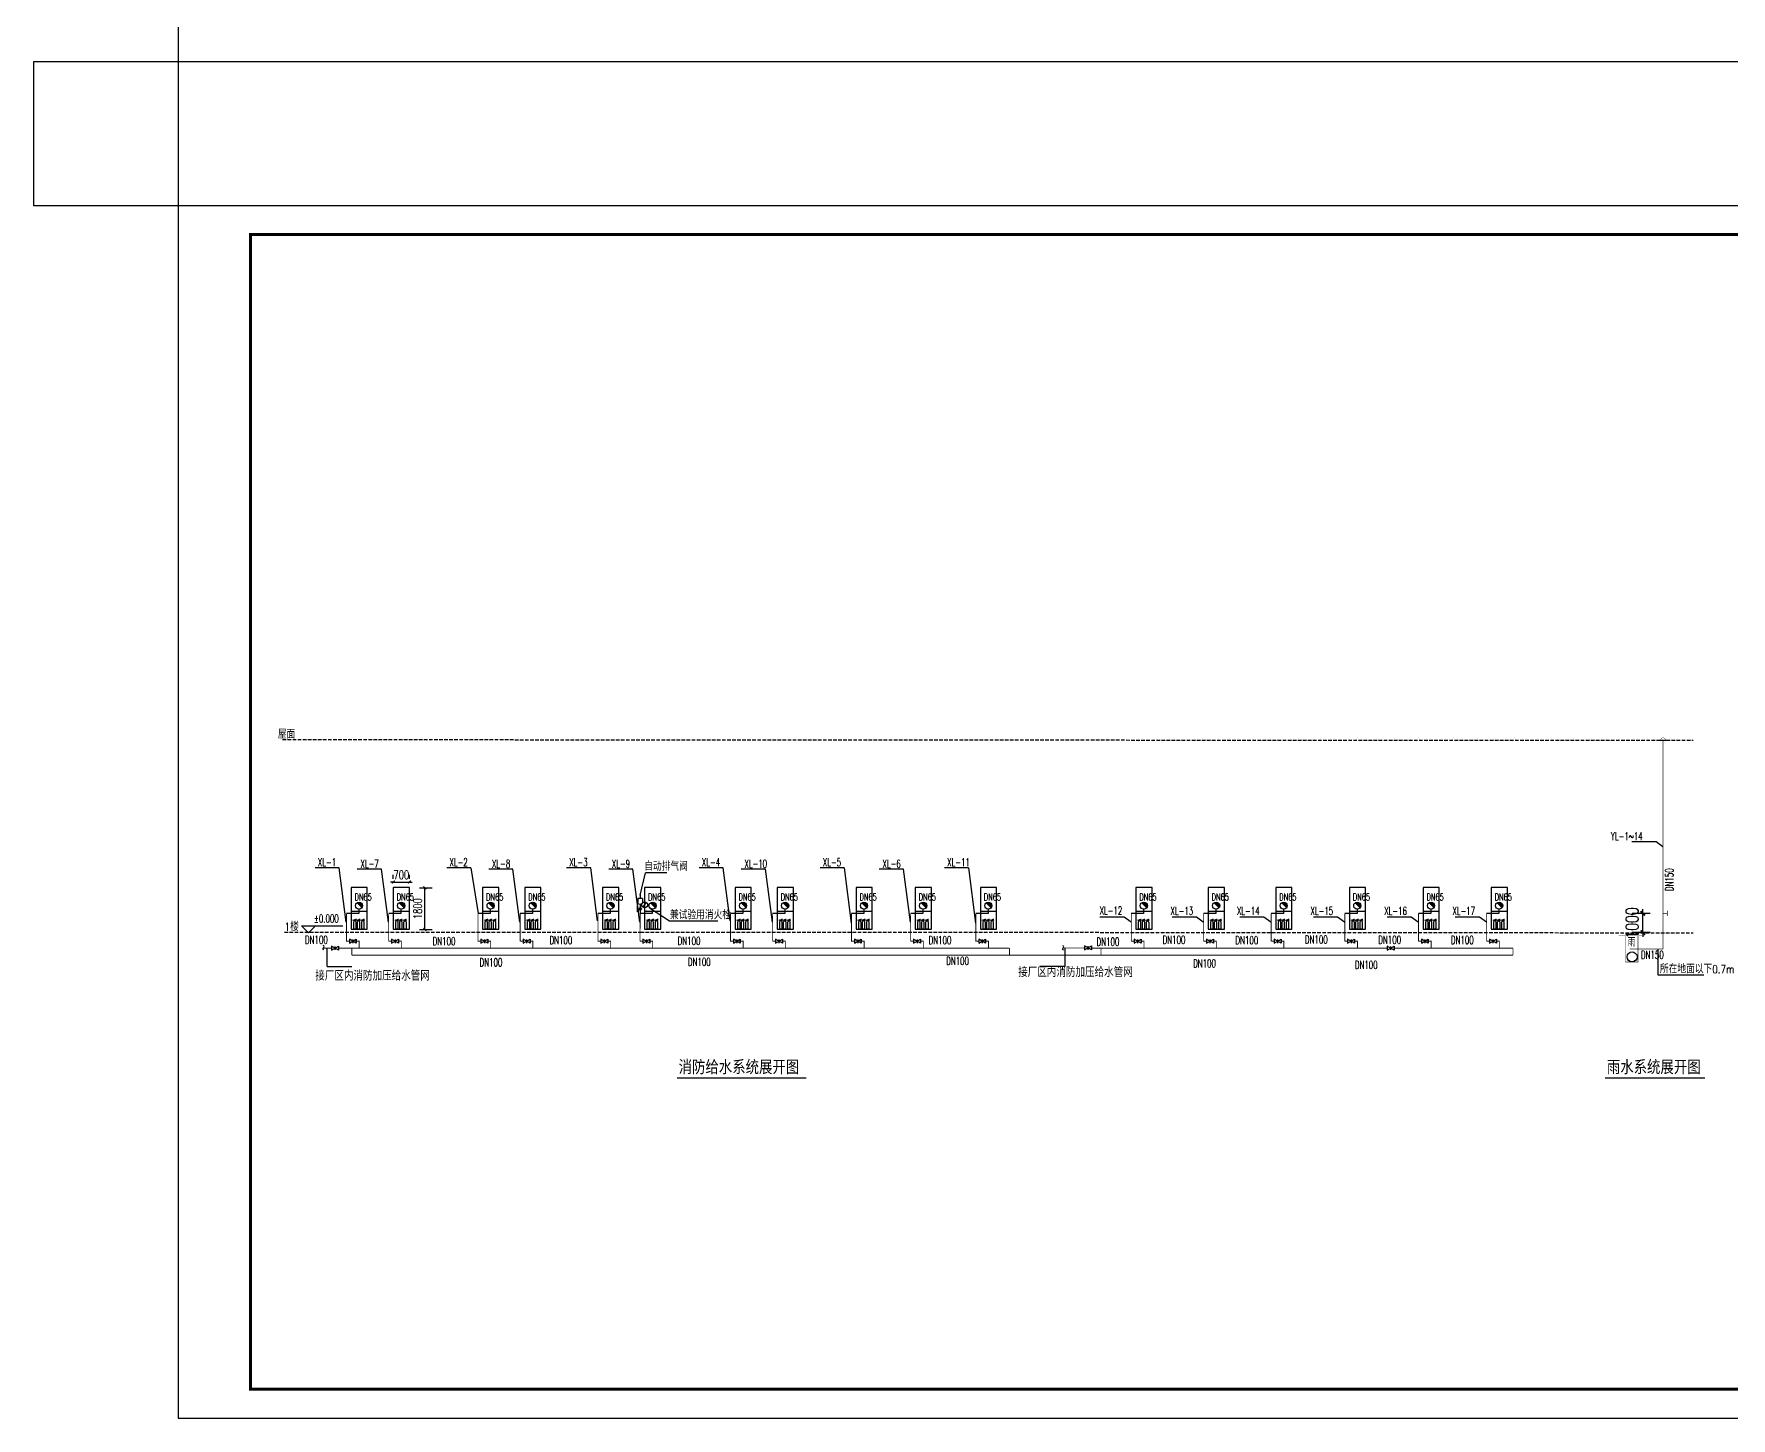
# Model space of a CAD drawing. Extents: x -191212 to 1245715665, y -234495 to 250873.
# Drawn here: x 148538 to 207337, y -109567 to -61617 of the extents above; entities that cross this region are included whole.
import ezdxf
from ezdxf.enums import TextEntityAlignment as Align

# ---------------------------------------------------------------- set-up
doc = ezdxf.new("R2010")
doc.units = 0
doc.header["$LTSCALE"] = 500
doc.linetypes.add('ACAD_ISO06W100', pattern=[37.5, 24, -3, 0.5, -3, 0.5, -3, 0.5, -3])
doc.linetypes.add('DASH', pattern=[0.35, 0.25, -0.1])
doc.layers.get('0').update_dxf_attribs({"linetype": 'CONTINUOUS'})
doc.layers.get('Defpoints').update_dxf_attribs({"linetype": 'CONTINUOUS'})
for name, color, linetype in [('AXIS', 3, 'CONTINUOUS'), ('DIM_SYMB', 3, 'CONTINUOUS'), ('DIM_消防', 3, 'CONTINUOUS'), ('DIM_给水', 3, 'CONTINUOUS'), ('EQUIP_污水', 7, 'CONTINUOUS'), ('EQUIP_给水', 7, 'CONTINUOUS'), ('EQUIP_雨水', 7, 'CONTINUOUS'), ('GPSCOMMON', 7, 'CONTINUOUS'), ('HY_PMGX_X', 5, 'ACAD_ISO06W100'), ('PIPE-消防', 1, 'TG_X'), ('PIPE-雨水', 4, 'TG_Y'), ('PUB_TEXT', 7, 'CONTINUOUS'), ('PUB_TITLE', 4, 'CONTINUOUS'), ('TEXT_雨水', 7, 'CONTINUOUS'), ('TWT', 7, 'CONTINUOUS'), ('TWT_DIM', 3, 'CONTINUOUS'), ('TWT_ELEV', 3, 'CONTINUOUS'), ('TWT_LEAD', 3, 'CONTINUOUS'), ('TWT_TEXT', 7, 'CONTINUOUS'), ('TWT_TITLE', 7, 'CONTINUOUS'), ('VALVE_消防', 7, 'CONTINUOUS'), ('VPIPE_DIM', 3, 'CONTINUOUS')]:
    doc.layers.add(name, color=color, linetype=linetype)
doc.styles.add('-黑体', font='simhei.ttf', dxfattribs={"width": 0.8})
doc.styles.add('_HZTXT', font='txt.shx', dxfattribs={"width": 0.8, "bigfont": 'hztxt.shx'})
doc.styles.add('_TCH_DIM', font='SIMPLEX', dxfattribs={"bigfont": 'GBCBIG'})
doc.styles.add('_TCH_DIM_T3', font='SIMPLEX', dxfattribs={"width": 0.705882, "bigfont": 'GBCBIG'})
doc.styles.add('_TWT_DIM', font='SIMPLEX', dxfattribs={"width": 0.8, "height": 3.5, "bigfont": 'HZTXT'})
doc.styles.add('_TWT_DIM_ELE', font='SIMPLEX', dxfattribs={"width": 0.8, "height": 3.5, "bigfont": 'HZTXT'})
doc.styles.add('_TWT_PIPEDN', font='SIMPLEX', dxfattribs={"width": 0.8, "height": 3.5, "bigfont": 'HZTXT'})
doc.styles.add('_TWT_SERIAL', font='COMPLEX', dxfattribs={"width": 0.8, "height": 3.5, "bigfont": 'HZTXT'})
doc.styles.add('gpsxw', font='romand.shx', dxfattribs={"width": 0.7, "bigfont": 'shzfs.shx'})
doc.styles.get("Standard").update_dxf_attribs({"font": 'tssdeng.shx', "width": 0.7, "bigfont": 'hztxt.shx'})
doc.styles.add('TG_LINETYPE', font='SIMPLEX', dxfattribs={"width": 0.8, "height": 3, "bigfont": 'HZTXT'})
doc.linetypes.add('TG_X', pattern='A,2,-0.3,["X",TG_LINETYPE,S=0.1,R=0,X=-0.23,Y=-0.15],0', length=2.3)
doc.linetypes.add('TG_Y', pattern='A,2,-0.3,["Y",TG_LINETYPE,S=0.1,R=0,X=-0.23,Y=-0.15],0', length=2.3)
doc.dimstyles.new('_TCH_ARCH&&200', dxfattribs={"dimtxt": 510, "dimasz": 200, "dimexe": 500, "dimexo": 600, "dimgap": 200, "dimtad": 1, "dimdec": 0, "dimzin": 0, "dimdsep": 46, "dimtxsty": '_TCH_DIM_T3', "dimblk": 'ARCHTICK', "dimcen": 0.09, "dimclrt": 225, "dimazin": 2, "dimtfac": 1, "dimtdec": 0, "dimtix": 1, "dimtmove": 2, "dimatfit": 3, "dimfxl": 1, "dimtolj": 1, "dimtzin": 0, "dimarcsym": 0})
doc.dimstyles.new('_TWT_ARCH&&100', dxfattribs={"dimtxt": 297.5, "dimasz": 100, "dimexe": 250, "dimexo": 300, "dimgap": 100, "dimtad": 1, "dimdec": 0, "dimzin": 0, "dimdsep": 46, "dimtxsty": '_TCH_DIM_T3', "dimblk": 'ARCHTICK', "dimcen": 0.09, "dimclrt": 7, "dimazin": 2, "dimtfac": 1, "dimtdec": 0, "dimtix": 1, "dimtmove": 2, "dimatfit": 3, "dimfxl": 1, "dimtolj": 1, "dimtzin": 0, "dimarcsym": 0})
doc.dimstyles.new('_TWT_ARCH&&150', dxfattribs={"dimtxt": 446.25, "dimasz": 150, "dimexe": 375, "dimexo": 450, "dimgap": 150, "dimtad": 1, "dimdec": 0, "dimzin": 0, "dimdsep": 46, "dimtxsty": '_TCH_DIM_T3', "dimblk": 'ARCHTICK', "dimcen": 0.09, "dimclrt": 7, "dimazin": 2, "dimtfac": 1, "dimtdec": 0, "dimtix": 1, "dimtmove": 2, "dimatfit": 3, "dimfxl": 1, "dimtolj": 1, "dimtzin": 0, "dimarcsym": 0})

# ---------------------------------------------------------------- blocks, each defined once
blk = doc.blocks.new('$TwtSys$00000145')
blk.add_line((-150, 0), (150, 0))
at = {"const_width": 15}
blk.add_lwpolyline([(-99, 0, -1), (101, 0)], format="xyb", dxfattribs=at)
blk = doc.blocks.new('$TwtSys$00000132')
at = {"elevation": 0}
blk.add_lwpolyline([(7, -101, -0.575183), (0, 0, 0.604745), (-11, 101, 16.924828)], format="xyb", dxfattribs=at)
blk = doc.blocks.new('A$C15C232B9')
at = {"layer": 'GPSCOMMON'}
for p, q in [((54, 400), (54, 382)), ((89, 400), (89, 381))]:
    blk.add_line(p, q, dxfattribs=at)
blk.add_lwpolyline([(0, 433), (46, 424), (46, 417), (0, 407)], close=True, dxfattribs=at)
blk.add_lwpolyline([(7, 319), (7, 0), (136, 0), (136, 319)], dxfattribs=at)
blk.add_circle((71, 419), 25.8, dxfattribs=at)
for centre, radius, start, end in [((71, 319), 64.6, 0, 180), ((114, 388), 72.3, 59.92238, 128.43085), ((132, 376), 76.9, 75.93672, 124.93058), ((121, 527), 104, 256.22973, 291.44014), ((111, 491), 77.5, 261.4149, 308.26165)]:
    blk.add_arc(centre, radius, start, end, dxfattribs=at)
blk = doc.blocks.new('A$C3DC44B63')
at = {"const_width": 150, "elevation": 10700}
blk.add_lwpolyline([(594, 1068, 1), (488, 1174, 0), (487, 1174)], format="xyb", dxfattribs=at)
blk.add_circle((541, 1121, 10700), 154)
at = {"layer": 'GPSCOMMON'}
blk.add_line((198, 881, 42252), (898, 881, 42252), dxfattribs=at)
at = {"layer": 'GPSCOMMON', "elevation": 42252}
blk.add_lwpolyline([(198, 101), (898, 101), (898, 1901), (198, 1901)], close=True, dxfattribs=at)
at = {"layer": 'HY_PMGX_X', "color": 1, "ltscale": 0.05}
for p, q in [((530, 780), (0, 780)), ((530, 978), (530, 780))]:
    blk.add_line(p, q, dxfattribs=at)
at = {"layer": 'GPSCOMMON', "xscale": 0.8999999999068677, "yscale": 0.8999999999068677, "zscale": 0.8999999999068677}
for p in [(292, 113), (456, 113), (643, 113)]:
    blk.add_blockref('A$C15C232B9', p, dxfattribs=at)
at = {"layer": 'GPSCOMMON', "color": 3, "style": 'gpsxw', "width": 0.7}
blk.add_text('DN65', height=300, dxfattribs=at).set_placement((721, 1343, 41452), align=Align.CENTER)
blk = doc.blocks.new('_ArchTick')
at = {"color": 0, "linetype": 'ByBlock', "const_width": 0.4}
blk.add_lwpolyline([(-0.5, -0.5), (0.5, 0.5)], dxfattribs=at)
blk = doc.blocks.new('*D200')
at = {"layer": 'AXIS', "color": 0, "lineweight": -2}
for p, q in [((278888, 52433), (283788, 52433)), ((283288, 44433), (283288, 52433)), ((278888, 44433), (283788, 44433))]:
    blk.add_line(p, q, dxfattribs=at)
at = {"layer": 'Defpoints', "color": 0}
for p in [(278288, 52433), (283288, 52433), (278288, 44433), (161594, -91199), (162081, -91199), (161594, -92639)]:
    blk.add_point(p, dxfattribs=at)
at = {"layer": 'TWT_DIM', "color": 0, "lineweight": -2}
for p, q in [((161894, -91199), (162331, -91199)), ((162081, -92639), (162081, -91199)), ((161894, -92639), (162331, -92639))]:
    blk.add_line(p, q, dxfattribs=at)
at = {"layer": 'AXIS', "color": 0, "lineweight": -2, "xscale": 200, "yscale": 200, "zscale": 200}
for p, rotation in [((283288, 52433), 90), ((283288, 44433), 270)]:
    blk.add_blockref('_ArchTick', p, dxfattribs=dict(at, rotation=rotation))
at = {"layer": 'TWT_DIM', "color": 0, "lineweight": -2, "xscale": 100, "yscale": 100, "zscale": 100}
for p, rotation in [((162081, -91199), 90), ((162081, -92639), 270)]:
    blk.add_blockref('_ArchTick', p, dxfattribs=dict(at, rotation=rotation))
at = {"layer": 'AXIS', "color": 7, "insert": (282833, 48433), "char_height": 510, "attachment_point": 5, "rotation": 90, "style": '_TCH_DIM_T3'}
blk.add_mtext('\\A1;8000', dxfattribs=at)
at = {"layer": 'TWT_DIM', "color": 7, "insert": (161833, -91919), "char_height": 297.5, "attachment_point": 5, "rotation": 90, "style": '_TCH_DIM_T3'}
blk.add_mtext('\\A1;1800', dxfattribs=at)
blk = doc.blocks.new('*D201')
at = {"layer": 'Defpoints', "color": 0}
for p in [(161547, -90997), (160987, -91191), (161547, -91191)]:
    blk.add_point(p, dxfattribs=at)
at = {"layer": 'TWT_DIM', "color": 0, "lineweight": -2}
for p, q in [((160987, -90997), (160887, -90997)), ((160987, -90891), (160987, -90747)), ((160987, -90997), (161547, -90997)), ((161547, -90891), (161547, -90747)), ((161547, -90997), (161647, -90997))]:
    blk.add_line(p, q, dxfattribs=at)
at = {"layer": 'TWT_DIM', "color": 0, "lineweight": -2, "xscale": 100, "yscale": 100, "zscale": 100}
blk.add_blockref('_ArchTick', (160987, -90997), dxfattribs=at)
at = {"layer": 'TWT_DIM', "color": 0, "lineweight": -2, "xscale": 100, "yscale": 100, "zscale": 100, "rotation": 180}
blk.add_blockref('_ArchTick', (161547, -90997), dxfattribs=at)
at = {"layer": 'TWT_DIM', "color": 7, "insert": (161267, -90748), "char_height": 297.5, "attachment_point": 5, "style": '_TCH_DIM_T3'}
blk.add_mtext('\\A1;700', dxfattribs=at)
blk = doc.blocks.new('$VALVE$00000296')
for points in [[(-125, 72), (-125, -72), (125, 72), (125, -72), (-125, 72)], [(0, 60), (0, -64)]]:
    blk.add_lwpolyline(points)
for p in [(-125, 0), (125, 0)]:
    blk.add_point(p)
blk = doc.blocks.new('*D202')
at = {"layer": 'Defpoints', "color": 0}
for p in [(204282, -92083), (204979, -92083), (204979, -92749)]:
    blk.add_point(p, dxfattribs=at)
at = {"layer": 'TWT_DIM', "color": 0, "lineweight": -2}
for p, q in [((204529, -92083), (203907, -92083)), ((204282, -92083), (204282, -91933)), ((204282, -92749), (204282, -92083)), ((204529, -92749), (203907, -92749)), ((204282, -92749), (204282, -92899))]:
    blk.add_line(p, q, dxfattribs=at)
at = {"layer": 'TWT_DIM', "color": 0, "lineweight": -2, "xscale": 150, "yscale": 150, "zscale": 150}
for p, rotation in [((204282, -92083), 270), ((204282, -92749), 90)]:
    blk.add_blockref('_ArchTick', p, dxfattribs=dict(at, rotation=rotation))
at = {"layer": 'TWT_DIM', "color": 7, "insert": (203909, -92416), "char_height": 446.2, "attachment_point": 5, "rotation": 90, "style": '_TCH_DIM_T3'}
blk.add_mtext('\\A1;1000', dxfattribs=at)
blk = doc.blocks.new('$TwtSys$00000148')
at = {"const_width": 20}
for points in [[(0, 0), (150, 0)], [(150, 90), (150, -90)]]:
    blk.add_lwpolyline(points, dxfattribs=at)
blk = doc.blocks.new('zdpqf')
at = {"layer": 'GPSCOMMON'}
blk.add_hatch(color=256, dxfattribs=at).paths.add_polyline_path([(63, 206, 1), (-63, 206, 1)])
at = {"layer": 'GPSCOMMON', "color": 1}
for p, q in [((0, 905), (0, 685)), ((0, 408), (0, 0))]:
    blk.add_line(p, q, dxfattribs=at)
at = {"layer": 'GPSCOMMON'}
for p, q in [((-126, 332), (-126, 80)), ((-126, 206), (0, 206)), ((-105, 685), (-105, 513)), ((105, 685), (-105, 685)), ((105, 685), (105, 513))]:
    blk.add_line(p, q, dxfattribs=at)
blk.add_circle((0, 206), 63, dxfattribs=at)
at = {"layer": 'GPSCOMMON', "extrusion": (0, 0, -1)}
blk.add_ellipse((0, 513), major_axis=(74.2, 74.2), ratio=1, start_param=0.785398, end_param=3.926991, dxfattribs=at)
blk = doc.blocks.new('$VALVE$00000597')
blk.add_line((-93, 357), (93, 543))
blk.add_lwpolyline([(93, 543, 0, 50, 0), (-31, 456, 50, 50, 0)], format="xyseb")
for points, const_width in [([(0, 300), (0, 0)], 30), ([(0, 182), (75, 182), (75, 107)], 7.5)]:
    blk.add_lwpolyline(points, dxfattribs=dict(const_width=const_width))
blk.add_circle((0, 450), 150)

msp = doc.modelspace()

# ---------------------------------------------------------------- hatches: boundary and pattern name
at = {"layer": 'PIPE-消防', "linetype": 'TG_X'}
for points in [[(159368.6, -93048.1), (159368.6, -93062.1), (159354.6, -93062.1)], [(159368.6, -93048.1), (159354.6, -93048.1), (159354.6, -93062.1)], [(159807.3, -93048.1), (159807.3, -93034.1), (159821.3, -93034.1)], [(159807.3, -93048.1), (159821.3, -93048.1), (159821.3, -93034.1)], [(161267, -93048.1), (161267, -93034.1), (161281, -93034.1)], [(161267, -93048.1), (161281, -93048.1), (161281, -93034.1)], [(163926.4, -93048.1), (163926.4, -93062.1), (163912.4, -93062.1)], [(163926.4, -93048.1), (163912.4, -93048.1), (163912.4, -93062.1)], [(164365.1, -93048.1), (164365.1, -93034.1), (164379.1, -93034.1)], [(164365.1, -93048.1), (164379.1, -93048.1), (164379.1, -93034.1)], [(165824.8, -93048.1), (165824.8, -93034.1), (165838.8, -93034.1)], [(165824.8, -93048.1), (165838.8, -93048.1), (165838.8, -93034.1)], [(168079.3, -93048.1), (168079.3, -93062.1), (168065.3, -93062.1)], [(168079.3, -93048.1), (168065.3, -93048.1), (168065.3, -93062.1)], [(168518.1, -93048.1), (168518.1, -93034.1), (168532.1, -93034.1)], [(168518.1, -93048.1), (168532.1, -93048.1), (168532.1, -93034.1)], [(169977.8, -93048.1), (169977.8, -93034.1), (169991.8, -93034.1)], [(169977.8, -93048.1), (169991.8, -93048.1), (169991.8, -93034.1)], [(172672.2, -93048.1), (172672.2, -93062.1), (172658.2, -93062.1)], [(172672.2, -93048.1), (172658.2, -93048.1), (172658.2, -93062.1)], [(173110.9, -93048.1), (173110.9, -93034.1), (173124.9, -93034.1)], [(173110.9, -93048.1), (173124.9, -93048.1), (173124.9, -93034.1)], [(174570.6, -93048.1), (174570.6, -93034.1), (174584.7, -93034.1)], [(174570.6, -93048.1), (174584.7, -93048.1), (174584.7, -93034.1)], [(176863, -93048.1), (176863, -93062.1), (176849, -93062.1)], [(176863, -93048.1), (176849, -93048.1), (176849, -93062.1)], [(177301.7, -93048.1), (177301.7, -93034.1), (177315.7, -93034.1)], [(177301.7, -93048.1), (177315.7, -93048.1), (177315.7, -93034.1)], [(179352.4, -93048.1), (179352.4, -93034.1), (179366.4, -93034.1)], [(179352.4, -93048.1), (179366.4, -93048.1), (179366.4, -93034.1)], [(181170.4, -93048.1), (181170.4, -93062.1), (181156.4, -93062.1)], [(181170.4, -93048.1), (181156.4, -93048.1), (181156.4, -93062.1)], [(181609.2, -93048.1), (181609.2, -93034.1), (181623.2, -93034.1)], [(181609.2, -93048.1), (181623.2, -93048.1), (181623.2, -93034.1)], [(186997.5, -93048.1), (186997.5, -93034.1), (187011.5, -93034.1)], [(186997.5, -93048.1), (187011.5, -93048.1), (187011.5, -93034.1)], [(189502, -93048.1), (189502, -93034.1), (189516, -93034.1)], [(189502, -93048.1), (189516, -93048.1), (189516, -93034.1)], [(191843.9, -93048.1), (191843.9, -93034.1), (191857.9, -93034.1)], [(191843.9, -93048.1), (191857.9, -93048.1), (191857.9, -93034.1)], [(194392.8, -93048.1), (194392.8, -93034.1), (194406.8, -93034.1)], [(194392.8, -93048.1), (194406.8, -93048.1), (194406.8, -93034.1)], [(196947.9, -93048.1), (196947.9, -93034.1), (196961.9, -93034.1)], [(196947.9, -93048.1), (196961.9, -93048.1), (196961.9, -93034.1)], [(199308, -93048.1), (199308, -93034.1), (199322, -93034.1)], [(199308, -93048.1), (199322, -93048.1), (199322, -93034.1)], [(161262.4, -93528.5), (161248.4, -93528.5), (161248.4, -93542.5)], [(161262.4, -93528.5), (161262.4, -93542.5), (161248.4, -93542.5)]]:
    msp.add_hatch(color=256, dxfattribs=at).paths.add_polyline_path(points)
at = {"layer": 'PIPE-雨水', "linetype": 'TG_Y'}
for points in [[(204979.1, -93314.7), (204993.1, -93314.7), (204993.1, -93328.7)], [(204979.1, -93314.7), (204979.1, -93328.7), (204993.1, -93328.7)]]:
    msp.add_hatch(color=256, dxfattribs=at).paths.add_polyline_path(points)

# ---------------------------------------------------------------- linework, layer by layer
at = {"ltscale": 2}
msp.add_line((163674.8, -90507.6), (163926.4, -92088.3), dxfattribs=at)
for p, q in [((169539.1, -91457), (169729, -90675.7)), ((170470.1, -90675.7), (169729, -90675.7)), ((169870.5, -91886, 8560.9), (170558.3, -92340.1)), ((170558.3, -92340.1), (172232.6, -92340.1))]:
    msp.add_line(p, q)
msp.add_lwpolyline([(153538.4, -67566.7), (148538.4, -67566.7), (148538.4, -62566.7), (153538.4, -62566.7)], close=True)
at = {"layer": 'DIM_SYMB', "const_width": 56}
for points in [[(170815.5, -97785.5), (175301.6, -97785.5)], [(202974.2, -97785.5), (206429.8, -97785.5)]]:
    msp.add_lwpolyline(points, dxfattribs=at)
at = {"layer": 'DIM_给水'}
for p, q in [((204738, -89606.6), (203902.8, -89606.6)), ((204979.1, -89774.3), (204738, -89606.6)), ((159116.9, -90507.6), (158281.8, -90507.6)), ((159358.1, -92382.6), (159116.9, -90507.6)), ((163674.8, -90507.6), (162839.6, -90507.6)), ((167827.7, -90507.6), (166992.6, -90507.6)), ((168068.8, -92337.8), (167827.7, -90507.6)), ((172420.6, -90507.6), (171585.4, -90507.6)), ((172661.7, -92337.8), (172420.6, -90507.6)), ((176611.4, -90507.6), (175776.2, -90507.6)), ((176863.2, -92419.3), (176622.1, -90507.6)), ((180918.8, -90507.6), (180083.7, -90507.6)), ((181170.7, -92419.3), (180929.6, -90507.6)), ((160576.7, -90552.4), (159741.5, -90552.4)), ((160817.8, -92382.6), (160576.7, -90552.4)), ((165134.5, -90552.4), (164299.3, -90552.4)), ((165375.6, -92382.6), (165134.5, -90552.4)), ((169287.5, -90552.4), (168452.3, -90552.4)), ((169528.6, -92382.6), (169287.5, -90552.4)), ((173880.3, -90552.4), (173045.2, -90552.4)), ((174121.4, -92382.6), (173880.3, -90552.4)), ((178662.1, -90552.4), (177826.9, -90552.4)), ((178903.2, -92382.6), (178662.1, -90552.4)), ((186307.2, -92214.9), (185472, -92214.9)), ((186548.3, -92382.6), (186307.2, -92214.9)), ((188811.6, -92214.9), (187976.5, -92214.9)), ((189052.8, -92382.6), (188811.6, -92214.9)), ((191153.5, -92214.9), (190318.4, -92214.9)), ((191394.7, -92382.6), (191153.5, -92214.9)), ((193702.5, -92214.9), (192867.3, -92214.9)), ((193943.6, -92382.6), (193702.5, -92214.9)), ((196257.6, -92214.9), (195422.4, -92214.9)), ((196498.7, -92382.6), (196257.6, -92214.9)), ((198617.7, -92214.9), (197782.5, -92214.9)), ((198858.8, -92382.6), (198617.7, -92214.9))]:
    msp.add_line(p, q, dxfattribs=at)
at = {"layer": 'PIPE-消防', "linetype": 'TG_X', "const_width": 28}
for points in [[(159368.6, -93048.1), (159368.6, -92088.3)], [(160828.3, -93048.1), (160828.8, -92088.3)], [(163926.4, -93048.1), (163926.4, -92088.3)], [(165386.1, -93048.1), (165386.6, -92088.3)], [(168079.3, -93048.1), (168079.3, -92088.3)], [(169539.1, -93048.1), (169539.6, -92088.3)], [(172672.2, -93048.1), (172672.2, -92088.3)], [(174131.9, -93048.1), (174132.4, -92088.3)], [(176863, -93048.1), (176863, -92088.3)], [(178913.7, -93048.1), (178914.2, -92088.3)], [(181170.4, -93048.1), (181170.4, -92088.3)], [(186558.8, -93048.1), (186559.2, -92088.3)], [(189063.3, -93048.1), (189063.7, -92088.3)], [(191405.1, -93048.1), (191405.1, -92088.3)], [(193954.1, -93048.1), (193954.1, -92088.3)], [(196509.2, -93048.1), (196509.2, -92088.3)], [(198869.3, -93048.1), (198869.3, -92088.3)], [(158567.7, -93288.3), (158846.5, -93288.3)], [(158601.3, -93288.3), (158690.1, -93288.3)], [(159086.5, -93288.3), (159807.3, -93288.3)], [(159368.6, -93048.1), (159467.9, -93048.1)], [(159551.9, -93528.5), (159551.9, -93288.3)], [(159707.9, -93048.1), (159807.3, -93048.1)], [(159807.3, -93288.3), (159807.3, -93048.1)], [(159807.3, -93288.3), (164003.7, -93288.3)], [(160828.3, -93048.1), (160927.6, -93048.1)], [(161167.7, -93048.1), (161267, -93048.1)], [(161267, -93288.3), (161267, -93048.1)], [(163926.4, -93048.1), (164025.7, -93048.1)], [(164003.7, -93288.3), (164741.3, -93288.3)], [(164265.7, -93048.1), (164365.1, -93048.1)], [(164365.1, -93288.3), (164365.1, -93048.1)], [(164741.3, -93288.3), (182337.2, -93288.3)], [(165386.1, -93048.1), (165485.4, -93048.1)], [(165725.5, -93048.1), (165824.8, -93048.1)], [(165824.8, -93288.3), (165824.8, -93048.1)], [(168079.3, -93048.1), (168178.7, -93048.1)], [(168418.7, -93048.1), (168518.1, -93048.1)], [(168518.1, -93288.3), (168518.1, -93048.1)], [(169539.1, -93048.1), (169638.4, -93048.1)], [(169878.4, -93048.1), (169977.8, -93048.1)], [(169977.8, -93288.3), (169977.8, -93048.1)], [(172672.2, -93048.1), (172771.5, -93048.1)], [(173011.6, -93048.1), (173110.9, -93048.1)], [(173110.9, -93288.3), (173110.9, -93048.1)], [(174131.9, -93048.1), (174231.3, -93048.1)], [(174471.3, -93048.1), (174570.6, -93048.1)], [(174570.6, -93288.3), (174570.6, -93048.1)], [(176863, -93048.1), (176962.3, -93048.1)], [(177202.3, -93048.1), (177301.7, -93048.1)], [(177301.7, -93288.3), (177301.7, -93048.1)], [(178913.7, -93048.1), (179013, -93048.1)], [(179253.1, -93048.1), (179352.4, -93048.1)], [(179352.4, -93288.3), (179352.4, -93048.1)], [(181170.4, -93048.1), (181269.8, -93048.1)], [(181509.8, -93048.1), (181609.2, -93048.1)], [(181609.2, -93288.3), (181609.2, -93048.1)], [(182337.2, -93288.3), (182337.2, -93528.5)], [(184194.8, -93282.3), (184934.8, -93282.3)], [(185174.8, -93288.3), (195422.4, -93288.3)], [(185506.9, -93522.5), (185506.9, -93288.3)], [(186558.8, -93048.1), (186658.1, -93048.1)], [(186898.2, -93048.1), (186997.5, -93048.1)], [(186997.5, -93288.3), (186997.5, -93048.1)], [(189063.3, -93048.1), (189162.6, -93048.1)], [(189402.6, -93048.1), (189502, -93048.1)], [(189502, -93288.3), (189502, -93048.1)], [(190755.6, -93288.3), (190755.6, -93288.3)], [(191405.1, -93048.1), (191504.5, -93048.1)], [(191744.5, -93048.1), (191843.9, -93048.1)], [(191843.9, -93288.3), (191843.9, -93048.1)], [(193304.6, -93288.3), (193304.6, -93288.3)], [(193954.1, -93048.1), (194053.4, -93048.1)], [(194293.5, -93048.1), (194392.8, -93048.1)], [(194392.8, -93288.3), (194392.8, -93048.1)], [(195662.4, -93288.3), (199781.2, -93288.3)], [(195859.7, -93288.3), (195859.7, -93288.3)], [(196509.2, -93048.1), (196608.5, -93048.1)], [(196848.6, -93048.1), (196947.9, -93048.1)], [(196947.9, -93288.3), (196947.9, -93048.1)], [(198219.8, -93288.3), (198219.8, -93288.3)], [(198869.3, -93048.1), (198968.6, -93048.1)], [(199208.7, -93048.1), (199308, -93048.1)], [(199308, -93288.3), (199308, -93048.1)], [(199781.2, -93288.3), (199781.2, -93528.5)], [(201048.7, -93288.3), (201048.7, -93288.3)], [(159551.9, -93528.5), (167184.3, -93528.5)], [(167184.3, -93528.5), (172611.6, -93528.5)], [(172611.6, -93528.5), (199781.2, -93528.5)]]:
    msp.add_lwpolyline(points, dxfattribs=at)
at = {"layer": 'PIPE-雨水', "linetype": 'TG_Y', "const_width": 28}
for points in [[(204979.1, -93314.7), (204981, -86079.1)], [(203819.3, -93314.7), (204979.1, -93314.7)], [(204006, -93314.5), (204979.1, -93314.7)]]:
    msp.add_lwpolyline(points, dxfattribs=at)
at = {"layer": 'PUB_TITLE'}
msp.add_lwpolyline([(153538.4, -62566.7), (302138.4, -62566.7), (302138.4, 21433.3), (153538.4, 21433.3)], close=True, dxfattribs=at)
at = {"layer": 'TWT', "color": 251, "linetype": 'DASH'}
for p, q in [((157152.3, -86060.8), (206023.4, -86087.3)), ((157221.7, -92728.2), (169552.9, -92728.2)), ((169552.9, -92728.2), (206018.5, -92754.7))]:
    msp.add_line(p, q, dxfattribs=at)
at = {"layer": 'TWT_ELEV'}
for p, q in [((158052.8, -92754.7), (157812.7, -92514.6)), ((157812.7, -92514.6), (159240.3, -92514.6)), ((158052.8, -92754.7), (158292.8, -92514.6))]:
    msp.add_line(p, q, dxfattribs=at)
at = {"layer": 'TWT_LEAD'}
for p, q in [((158690.1, -93282.3), (158690.3, -93919.6)), ((184260.3, -93282.3), (184260.1, -93919.6)), ((204795.4, -93314.7), (204795.4, -94209.8)), ((158696.3, -93919.6), (159556.9, -93919.6)), ((184254.1, -93919.6), (183393.4, -93919.6)), ((204795.4, -94209.8), (206390.2, -94209.8))]:
    msp.add_line(p, q, dxfattribs=at)
at = {"layer": 'TWT_TITLE', "color": 4}
msp.add_lwpolyline([(153538.4, -109566.7), (212938.4, -109566.7), (212938.4, -67566.7), (153538.4, -67566.7)], close=True, dxfattribs=at)
at = {"layer": 'TWT_TITLE', "color": 4, "const_width": 100}
msp.add_lwpolyline([(156038.4, -108566.7), (211938.4, -108566.7), (211938.4, -68566.7), (156038.4, -68566.7)], close=True, dxfattribs=at)
at = {"layer": 'VPIPE_DIM', "ltscale": 0.001, "const_width": 16}
for points in [[(203445, -92861.8), (204333.6, -92861.8)], [(203682.7, -92861.8), (203682.7, -93767.6), (204114.3, -93767.6), (204114.3, -92861.8)]]:
    msp.add_lwpolyline(points, dxfattribs=at)
at = {"layer": 'VPIPE_DIM', "ltscale": 0.001}
msp.add_circle((203906.7, -93591.4), 173.8, dxfattribs=at)

# ---------------------------------------------------------------- block references
at = {"layer": 'EQUIP_污水', "xscale": 1.000109790996902, "yscale": 1.000109790996902, "zscale": 1.000109790996902}
msp.add_blockref('$TwtSys$00000148', (204979.3, -92083), dxfattribs=at)
at = {"layer": 'EQUIP_给水', "xscale": -0.7500823432476766, "yscale": -0.7500823432476766, "zscale": 0.7500823432476766, "rotation": 180}
for p in [(158572.4, -93273.2, 0), (184198.7, -93278.5, 0)]:
    msp.add_blockref('$TwtSys$00000132', p, dxfattribs=at)
at = {"layer": 'EQUIP_雨水', "xscale": 0.8000878327975216, "yscale": 0.8000878327975216, "zscale": 0.8000878327975216}
msp.add_blockref('$TwtSys$00000145', (204981, -86079.1), dxfattribs=at)
at = {"layer": 'GPSCOMMON', "ltscale": 0.05, "xscale": 0.7619884122235988, "yscale": 0.7619884122235988, "zscale": 0.7619884121881157}
msp.add_blockref('zdpqf', (169539.1, -92088.3), dxfattribs=at)
at = {"layer": 'VALVE_消防'}
for name, p, xscale, yscale, zscale in [('$VALVE$00000597', (169697.8, -92088.3, 33805.3), 0.6720737795499182, 0.6720737795499182, 0.6720737795499182), ('$VALVE$00000296', (158966.5, -93288.3), 0.9601053995060539, 0.9601053993197689, 0.9601053993570261), ('$VALVE$00000296', (159587.9, -93048.1), 0.9601053995060539, 0.9601053993197689, 0.9601053993570261), ('$VALVE$00000296', (161047.7, -93048.1), 0.9601053995060539, 0.9601053993197689, 0.9601053993570261), ('$VALVE$00000296', (164145.7, -93048.1), 0.9601053995060539, 0.9601053993197689, 0.9601053993570261), ('$VALVE$00000296', (165605.5, -93048.1), 0.9601053995060539, 0.9601053993197689, 0.9601053993570261), ('$VALVE$00000296', (168298.7, -93048.1), 0.9601053995060539, 0.9601053993197689, 0.9601053993570261), ('$VALVE$00000296', (169758.4, -93048.1), 0.9601053995060539, 0.9601053993197689, 0.9601053993570261), ('$VALVE$00000296', (172891.6, -93048.1), 0.9601053995060539, 0.9601053993197689, 0.9601053993570261), ('$VALVE$00000296', (174351.3, -93048.1), 0.9601053995060539, 0.9601053993197689, 0.9601053993570261), ('$VALVE$00000296', (177082.3, -93048.1), 0.9601053995060539, 0.9601053993197689, 0.9601053993570261), ('$VALVE$00000296', (179133.1, -93048.1), 0.9601053995060539, 0.9601053993197689, 0.9601053993570261), ('$VALVE$00000296', (181389.8, -93048.1), 0.9601053995060539, 0.9601053993197689, 0.9601053993570261), ('$VALVE$00000296', (185054.8, -93282.3), 0.9601053995060539, 0.9601053993197689, 0.9601053993570261), ('$VALVE$00000296', (186778.1, -93048.1), 0.9601053995060539, 0.9601053993197689, 0.9601053993570261), ('$VALVE$00000296', (189282.6, -93048.1), 0.9601053995060539, 0.9601053993197689, 0.9601053993570261), ('$VALVE$00000296', (191624.5, -93048.1), 0.9601053995060539, 0.9601053993197689, 0.9601053993570261), ('$VALVE$00000296', (194173.4, -93048.1), 0.9601053995060539, 0.9601053993197689, 0.9601053993570261), ('$VALVE$00000296', (195542.4, -93288.3), 0.9601053995060539, 0.9601053993197689, 0.9601053993570261), ('$VALVE$00000296', (196728.6, -93048.1), 0.9601053995060539, 0.9601053993197689, 0.9601053993570261), ('$VALVE$00000296', (199088.6, -93048.1), 0.9601053995060539, 0.9601053993197689, 0.9601053993570261)]:
    msp.add_blockref(name, p, dxfattribs=dict(at, xscale=xscale, yscale=yscale, zscale=zscale))
at = {"layer": 'VPIPE_DIM', "xscale": 0.8000878327975216, "yscale": 0.8000878327975216, "zscale": 0.8000878327975216}
for p in [(159368.6, -92712.2), (160828.3, -92712.2), (163926.4, -92712.2), (165386.1, -92712.2), (168079.3, -92712.2), (169539.1, -92712.2), (172672.2, -92712.2), (174131.9, -92712.2), (176863, -92712.2), (178913.7, -92712.2), (181170.4, -92712.2), (186558.8, -92712.2), (189063.3, -92712.2), (191405.1, -92712.2), (193954.1, -92712.2), (196509.2, -92712.2), (198869.3, -92712.2)]:
    msp.add_blockref('A$C3DC44B63', p, dxfattribs=at)

# ---------------------------------------------------------------- texts
at = {"layer": 'DIM_消防', "color": 7, "style": '_TWT_SERIAL', "width": 0.64}
for s, p in [('YL-1~14', (203173.1, -89549)), ('XL-1', (158376.9, -90448.6)), ('XL-7', (159850.6, -90502)), ('XL-2', (162934.7, -90448.6)), ('XL-8', (164408.4, -90502)), ('XL-3', (167087.7, -90448.6)), ('XL-9', (168561.4, -90502)), ('XL-4', (171680.5, -90448.6)), ('XL-10', (173154.2, -90502)), ('XL-5', (175871.3, -90448.6)), ('XL-6', (177936, -90502)), ('XL-11', (180178.8, -90448.6)), ('XL-12', (185459.9, -92125.6)), ('XL-13', (187918.9, -92136.1)), ('XL-14', (190218.5, -92136.1)), ('XL-15', (192767.5, -92136.1)), ('XL-16', (195322.6, -92136.1)), ('XL-17', (197682.7, -92136.1))]:
    msp.add_text(s, height=277.23, dxfattribs=at).set_placement(p)
at = {"layer": 'PUB_TEXT', "style": '-黑体', "width": 0.8}
for s, p in [('消防给水系统展开图', (170874.8, -97609.7)), ('雨水系统展开图', (203033.5, -97609.7))]:
    msp.add_text(s, height=425.36, dxfattribs=at).set_placement(p)
at = {"layer": 'TEXT_雨水', "linetype": 'TG_Y', "style": '_TWT_PIPEDN', "width": 0.64}
for s, rotation, p in [('DN150', 89.990091, (205338, -91311.6)), ('DN100', 359.990091, (157929.1, -93136.6)), ('DN100', 359.990091, (166398.9, -93151.4)), ('DN100', 359.990091, (170840.1, -93175.9)), ('DN100', 359.990091, (179534.2, -93151.7)), ('DN100', 359.990091, (187642.1, -93137.2)), ('DN100', 359.990091, (190164.3, -93152.1)), ('DN100', 359.990091, (192570.8, -93129.6)), ('DN100', 359.990091, (195115.4, -93137.1)), ('DN100', 359.990091, (197630.1, -93144.5)), ('DN100', 359.990091, (162352.7, -93187.7)), ('DN100', 359.990091, (185351.9, -93203.6)), ('DN150', 359.990091, (204214.6, -93658.3)), ('DN100', 359.990091, (163975.6, -93919.1)), ('DN100', 359.990091, (171192.9, -93903.9)), ('DN100', 359.990091, (180142.6, -93870.6)), ('DN100', 359.990091, (188699.6, -93957.5)), ('DN100', 359.990091, (194301.4, -94007.4))]:
    msp.add_text(s, height=280.03, rotation=rotation, dxfattribs=at).set_placement(p)
at = {"layer": 'TWT_ELEV', "color": 7, "style": '_TWT_DIM_ELE', "width": 0.64}
msp.add_text('%%P0.000', height=280.03, dxfattribs=at).set_placement((158239.2, -92404.2))
at = {"layer": 'TWT_LEAD', "color": 7, "style": '_TCH_DIM'}
msp.add_text('雨', height=270.1, dxfattribs=at).set_placement((203757.7, -93225.7, -719))
at = {"layer": 'TWT_TEXT', "width": 0.8}
for s, style, p in [('屋面', '_TWT_DIM', (156986.8, -86022.4)), ('自动排气阀', '_TWT_SERIAL', (169683.8, -90602.7)), ('兼试验用消火栓', '_TWT_SERIAL', (170573, -92283.6, -33805.3)), ('1楼', '_TWT_DIM', (157221.7, -92688.2)), ('所在地面以下0.7m', '_HZTXT', (204871.3, -94157.9))]:
    msp.add_text(s, height=280.03, dxfattribs=dict(at, style=style)).set_placement(p)
at = {"layer": 'TWT_TEXT', "width": 0.7}
for p in [(158285.8, -94411.2), (182638.5, -94289)]:
    msp.add_text('接厂区内消防加压给水管网', height=350.038, dxfattribs=at).set_placement(p)

# ---------------------------------------------------------------- dimensions: what is measured, and where the dimension line sits
at = {"layer": 'AXIS'}
dim = msp.add_aligned_dim(p1=(278287.8, 44433.3), p2=(278287.8, 52433.3), distance=-5000, dimstyle='_TCH_ARCH&&200', override={"dimclrt": 7}, dxfattribs=at)
dim.commit()
dim.dimension.update_dxf_attribs({"geometry": '*D200', "text_midpoint": (282832.8, 48433.3)})
at = {"layer": 'TWT_DIM'}
for p1, p2, distance, text, dimstyle, picture, middle in [((161593.6, -92638.9, 33805.3), (161593.6, -91198.8, 33805.3), -487.7, '1800', '_TWT_ARCH&&100', '*D200', (161832.5, -91918.9, 33805.3)), ((160987, -91191.2, 33805.3), (161547, -91191.2, 33805.3), 194.4, '700', '_TWT_ARCH&&100', '*D201', (161267, -90748.1, 33805.3)), ((204979.3, -92749.5), (204979.3, -92083), 697, '1000', '_TWT_ARCH&&150', '*D202', (203909.2, -92416.3))]:
    dim = msp.add_aligned_dim(p1=p1, p2=p2, distance=distance, text=text, dimstyle=dimstyle, dxfattribs=at)
    dim.commit()
    dim.dimension.update_dxf_attribs({"geometry": picture, "text_midpoint": middle})

doc.saveas('drawing.dxf')
